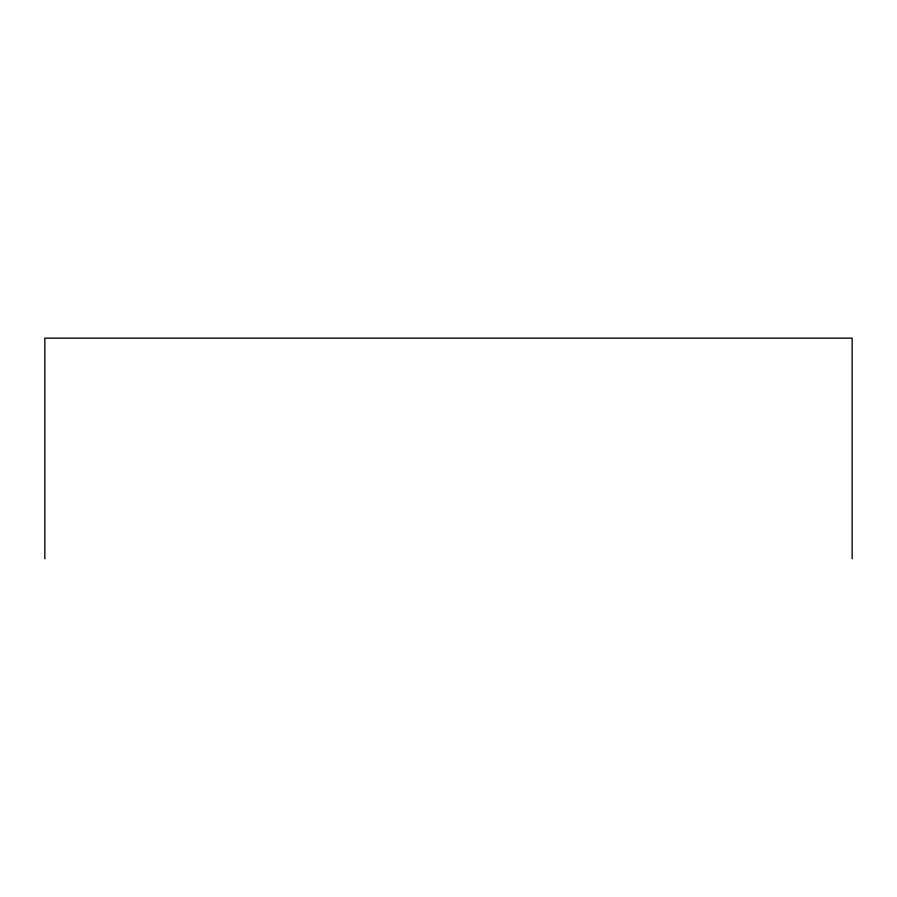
<?xml version="1.0" encoding="UTF-8"?>
<svg xmlns="http://www.w3.org/2000/svg" width="897" height="897" viewBox="0 0 897 897"><rect width="100%" height="100%" fill="white"/><g stroke="black" fill="none" stroke-linecap="round" stroke-linejoin="round"><path stroke-width="1.35" d="M852.15 558.853L852.15 338.147L44.85 338.147L44.85 558.853"/></g></svg>
